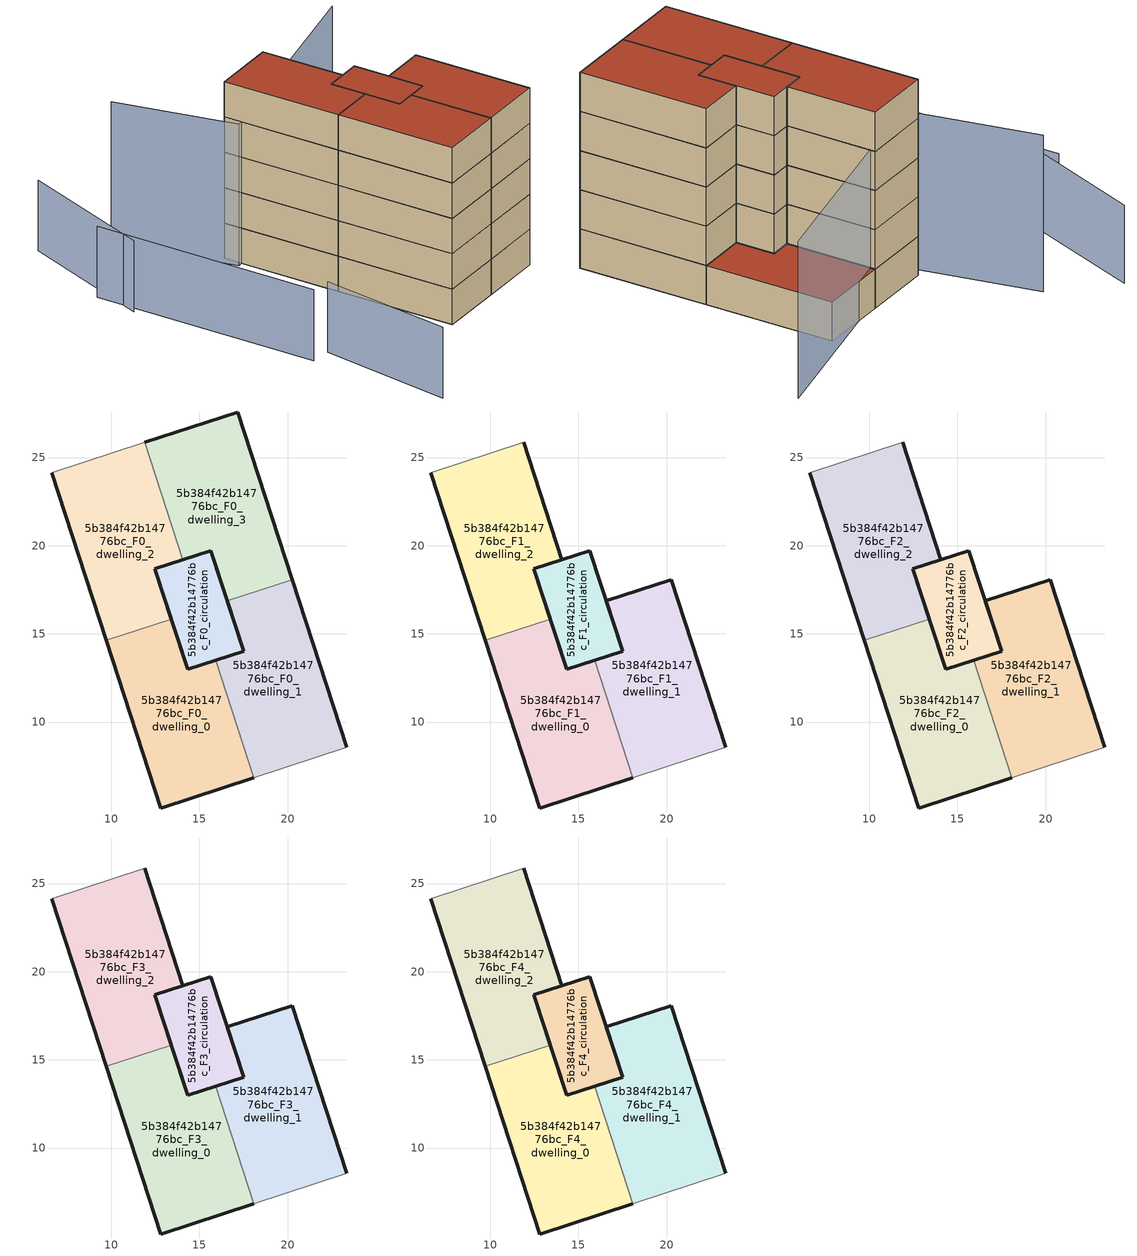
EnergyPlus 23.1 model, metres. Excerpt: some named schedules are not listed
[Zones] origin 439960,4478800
5b384f42b14776bc_F0_dwelling_0
 floor ground (EU_floor_Construction): 18.09,6.84 15.92,13.5 14.33,12.99 13.4,15.84 9.71,14.63 12.81,5.12 z0
 wall outside (EU_wall_Construction): 13.4,15.84 14.33,12.99 15.92,13.5 / 18.09,6.84 12.81,5.12 9.71,14.63 z0:3
 wall to 5b384f42b14776bc_F0_dwelling_2 (EU_wall_Construction): 9.71,14.63 13.4,15.84 z0:3
 wall to 5b384f42b14776bc_F0_dwelling_1 (EU_wall_Construction): 15.92,13.5 18.09,6.84 z0:3
5b384f42b14776bc_F0_dwelling_1
 floor ground (EU_floor_Construction): 23.36,8.57 20.26,18.08 16.57,16.87 17.5,14.02 15.92,13.5 18.09,6.84 z0
 wall outside (EU_wall_Construction): 15.92,13.5 17.5,14.02 16.57,16.87 / 20.26,18.08 23.36,8.57 z0:3
 wall to 5b384f42b14776bc_F0_dwelling_3 (EU_wall_Construction): 16.57,16.87 20.26,18.08 z0:3
 wall adiabatic (EU_wall_Construction): 23.36,8.57 18.09,6.84 z0:3
5b384f42b14776bc_F0_dwelling_2
 floor ground (EU_floor_Construction): 13.4,15.84 12.47,18.69 14.05,19.21 11.88,25.86 6.61,24.14 9.71,14.63 z0
 wall outside (EU_wall_Construction): 9.71,14.63 6.61,24.14 / 14.05,19.21 12.47,18.69 13.4,15.84 z0:3
 wall adiabatic (EU_wall_Construction): 6.61,24.14 11.88,25.86 z0:3
 wall to 5b384f42b14776bc_F0_dwelling_3 (EU_wall_Construction): 11.88,25.86 14.05,19.21 z0:3
5b384f42b14776bc_F0_dwelling_3
 floor ground (EU_floor_Construction): 20.26,18.08 17.16,27.59 11.88,25.86 14.05,19.21 15.64,19.72 16.57,16.87 z0
 wall outside (EU_wall_Construction): 16.57,16.87 15.64,19.72 14.05,19.21 / 11.88,25.86 17.16,27.59 20.26,18.08 z0:3
 roof outside (EU_roof_Construction): 17.16,27.59 20.26,18.08 16.57,16.87 15.64,19.72 14.05,19.21 11.88,25.86 z3
5b384f42b14776bc_F0_circulation
 floor ground (EU_floor_Construction): 17.5,14.02 15.64,19.72 12.47,18.69 14.33,12.99 z0
 wall outside (EU_wall_Construction): 17.5,14.02 14.33,12.99 12.47,18.69 15.64,19.72 17.5,14.02 z0:3
5b384f42b14776bc_F1_dwelling_0
 floor to 5b384f42b14776bc_F0_dwelling_0 (EU_floor_Construction): 18.09,6.84 15.92,13.5 14.33,12.99 13.4,15.84 9.71,14.63 12.81,5.12 z3
 wall outside (EU_wall_Construction): 13.4,15.84 14.33,12.99 15.92,13.5 / 18.09,6.84 12.81,5.12 9.71,14.63 z3:6
 wall to 5b384f42b14776bc_F1_dwelling_2 (EU_wall_Construction): 9.71,14.63 13.4,15.84 z3:6
 wall to 5b384f42b14776bc_F1_dwelling_1 (EU_wall_Construction): 15.92,13.5 18.09,6.84 z3:6
5b384f42b14776bc_F1_dwelling_1
 floor to 5b384f42b14776bc_F0_dwelling_1 (EU_floor_Construction): 23.36,8.57 20.26,18.08 16.57,16.87 17.5,14.02 15.92,13.5 18.09,6.84 z3
 wall outside (EU_wall_Construction): 15.92,13.5 17.5,14.02 16.57,16.87 20.26,18.08 23.36,8.57 z3:6
 wall adiabatic (EU_wall_Construction): 23.36,8.57 18.09,6.84 z3:6
5b384f42b14776bc_F1_dwelling_2
 floor to 5b384f42b14776bc_F0_dwelling_2 (EU_floor_Construction): 13.4,15.84 12.47,18.69 14.05,19.21 11.88,25.86 6.61,24.14 9.71,14.63 z3
 wall outside (EU_wall_Construction): 9.71,14.63 6.61,24.14 / 11.88,25.86 14.05,19.21 12.47,18.69 13.4,15.84 z3:6
 wall adiabatic (EU_wall_Construction): 6.61,24.14 11.88,25.86 z3:6
5b384f42b14776bc_F1_circulation
 floor to 5b384f42b14776bc_F0_circulation (EU_floor_Construction): 17.5,14.02 15.64,19.72 12.47,18.69 14.33,12.99 z3
 wall outside (EU_wall_Construction): 17.5,14.02 14.33,12.99 12.47,18.69 15.64,19.72 17.5,14.02 z3:6
5b384f42b14776bc_F2_dwelling_0
 floor to 5b384f42b14776bc_F1_dwelling_0 (EU_floor_Construction): 18.09,6.84 15.92,13.5 14.33,12.99 13.4,15.84 9.71,14.63 12.81,5.12 z6
 wall outside (EU_wall_Construction): 13.4,15.84 14.33,12.99 15.92,13.5 / 18.09,6.84 12.81,5.12 9.71,14.63 z6:9
 wall to 5b384f42b14776bc_F2_dwelling_2 (EU_wall_Construction): 9.71,14.63 13.4,15.84 z6:9
 wall to 5b384f42b14776bc_F2_dwelling_1 (EU_wall_Construction): 15.92,13.5 18.09,6.84 z6:9
5b384f42b14776bc_F2_dwelling_1
 floor to 5b384f42b14776bc_F1_dwelling_1 (EU_floor_Construction): 23.36,8.57 20.26,18.08 16.57,16.87 17.5,14.02 15.92,13.5 18.09,6.84 z6
 wall outside (EU_wall_Construction): 15.92,13.5 17.5,14.02 16.57,16.87 20.26,18.08 23.36,8.57 z6:9
 wall adiabatic (EU_wall_Construction): 23.36,8.57 18.09,6.84 z6:9
5b384f42b14776bc_F2_dwelling_2
 floor to 5b384f42b14776bc_F1_dwelling_2 (EU_floor_Construction): 13.4,15.84 12.47,18.69 14.05,19.21 11.88,25.86 6.61,24.14 9.71,14.63 z6
 wall outside (EU_wall_Construction): 9.71,14.63 6.61,24.14 / 11.88,25.86 14.05,19.21 12.47,18.69 13.4,15.84 z6:9
 wall adiabatic (EU_wall_Construction): 6.61,24.14 11.88,25.86 z6:9
5b384f42b14776bc_F2_circulation
 floor to 5b384f42b14776bc_F1_circulation (EU_floor_Construction): 17.5,14.02 15.64,19.72 12.47,18.69 14.33,12.99 z6
 wall outside (EU_wall_Construction): 17.5,14.02 14.33,12.99 12.47,18.69 15.64,19.72 17.5,14.02 z6:9
5b384f42b14776bc_F3_dwelling_0
 floor to 5b384f42b14776bc_F2_dwelling_0 (EU_floor_Construction): 18.09,6.84 15.92,13.5 14.33,12.99 13.4,15.84 9.71,14.63 12.81,5.12 z9
 wall outside (EU_wall_Construction): 13.4,15.84 14.33,12.99 15.92,13.5 / 18.09,6.84 12.81,5.12 9.71,14.63 z9:12
 wall to 5b384f42b14776bc_F3_dwelling_2 (EU_wall_Construction): 9.71,14.63 13.4,15.84 z9:12
 wall to 5b384f42b14776bc_F3_dwelling_1 (EU_wall_Construction): 15.92,13.5 18.09,6.84 z9:12
5b384f42b14776bc_F3_dwelling_1
 floor to 5b384f42b14776bc_F2_dwelling_1 (EU_floor_Construction): 23.36,8.57 20.26,18.08 16.57,16.87 17.5,14.02 15.92,13.5 18.09,6.84 z9
 wall outside (EU_wall_Construction): 15.92,13.5 17.5,14.02 16.57,16.87 20.26,18.08 23.36,8.57 z9:12
 wall adiabatic (EU_wall_Construction): 23.36,8.57 18.09,6.84 z9:12
5b384f42b14776bc_F3_dwelling_2
 floor to 5b384f42b14776bc_F2_dwelling_2 (EU_floor_Construction): 13.4,15.84 12.47,18.69 14.05,19.21 11.88,25.86 6.61,24.14 9.71,14.63 z9
 wall outside (EU_wall_Construction): 9.71,14.63 6.61,24.14 / 11.88,25.86 14.05,19.21 12.47,18.69 13.4,15.84 z9:12
 wall adiabatic (EU_wall_Construction): 6.61,24.14 11.88,25.86 z9:12
5b384f42b14776bc_F3_circulation
 floor to 5b384f42b14776bc_F2_circulation (EU_floor_Construction): 17.5,14.02 15.64,19.72 12.47,18.69 14.33,12.99 z9
 wall outside (EU_wall_Construction): 17.5,14.02 14.33,12.99 12.47,18.69 15.64,19.72 17.5,14.02 z9:12
5b384f42b14776bc_F4_dwelling_0
 floor to 5b384f42b14776bc_F3_dwelling_0 (EU_floor_Construction): 18.09,6.84 15.92,13.5 14.33,12.99 13.4,15.84 9.71,14.63 12.81,5.12 z12
 wall outside (EU_wall_Construction): 13.4,15.84 14.33,12.99 15.92,13.5 / 18.09,6.84 12.81,5.12 9.71,14.63 z12:15
 wall to 5b384f42b14776bc_F4_dwelling_2 (EU_wall_Construction): 9.71,14.63 13.4,15.84 z12:15
 wall to 5b384f42b14776bc_F4_dwelling_1 (EU_wall_Construction): 15.92,13.5 18.09,6.84 z12:15
 roof outside (EU_roof_Construction): 15.92,13.5 18.09,6.84 12.81,5.12 9.71,14.63 13.4,15.84 14.33,12.99 z15
5b384f42b14776bc_F4_dwelling_1
 floor to 5b384f42b14776bc_F3_dwelling_1 (EU_floor_Construction): 23.36,8.57 20.26,18.08 16.57,16.87 17.5,14.02 15.92,13.5 18.09,6.84 z12
 wall outside (EU_wall_Construction): 15.92,13.5 17.5,14.02 16.57,16.87 20.26,18.08 23.36,8.57 z12:15
 wall adiabatic (EU_wall_Construction): 23.36,8.57 18.09,6.84 z12:15
 roof outside (EU_roof_Construction): 20.26,18.08 23.36,8.57 18.09,6.84 15.92,13.5 17.5,14.02 16.57,16.87 z15
5b384f42b14776bc_F4_dwelling_2
 floor to 5b384f42b14776bc_F3_dwelling_2 (EU_floor_Construction): 13.4,15.84 12.47,18.69 14.05,19.21 11.88,25.86 6.61,24.14 9.71,14.63 z12
 wall outside (EU_wall_Construction): 9.71,14.63 6.61,24.14 / 11.88,25.86 14.05,19.21 12.47,18.69 13.4,15.84 z12:15
 wall adiabatic (EU_wall_Construction): 6.61,24.14 11.88,25.86 z12:15
 roof outside (EU_roof_Construction): 11.88,25.86 14.05,19.21 12.47,18.69 13.4,15.84 9.71,14.63 6.61,24.14 z15
5b384f42b14776bc_F4_circulation
 floor to 5b384f42b14776bc_F3_circulation (EU_floor_Construction): 17.5,14.02 15.64,19.72 12.47,18.69 14.33,12.99 z12
 wall outside (EU_wall_Construction): 17.5,14.02 14.33,12.99 12.47,18.69 15.64,19.72 17.5,14.02 z12:15
 roof outside (EU_roof_Construction): 15.64,19.72 17.5,14.02 14.33,12.99 12.47,18.69 z15
shading: 2.89,7.79 4.77,-3.26 / -4.58,25.61 1.25,7.51 / -3.21,34.05 -3.97,22.1 z0:6; 24.14,32.26 6.72,22.5 / 6.72,22.5 1.74,31.41 z0:12
[Building]
EU S2 Campaign: North Axis=0; Terrain=City; Solar Distribution=FullExterior
[Site:Location]
Madrid: Latitude=40.5; Longitude=-3.5; Time Zone=1; Elevation=609
[SizingPeriod:WeatherFileDays]
AnnualSizingPeriod: Begin Month=1; Begin Day of Month=1; End Month=12; End Day of Month=31; Day of Week for Start Day=Monday; Use Weather File Daylight Saving Period=No; Use Weather File Rain and Snow Indicators=No
[MATERIAL]
EU_InternalMass_Material: Roughness=MediumRough; Thickness=0.1; Conductivity=1; Density=1800; Specific Heat=900; Thermal Absorptance=0.9; Solar Absorptance=0.7; Visible Absorptance=0.7
[MATERIAL:NOMASS] Roughness=MediumRough; Thermal Absorptance=0.9; Solar Absorptance=0.7; Visible Absorptance=0.7
Name | Thermal Resistance
EU_wall_NoMass | 1.60022
EU_roof_NoMass | 1.57597
EU_floor_NoMass | 0.470652
[CONSTRUCTION]
EU_wall_Construction: EU_wall_NoMass
EU_roof_Construction: EU_roof_NoMass
EU_floor_Construction: EU_floor_NoMass
EU_InternalMass_Construction: EU_InternalMass_Material
[ZONE] Type=1; Multiplier=1; Ceiling Height=autocalculate; Floor Area=autocalculate; Part of Total Floor Area=Yes
Name | Volume
5b384f42b14776bc_F0_dwelling_0; 5b384f42b14776bc_F1_dwelling_0; 5b384f42b14776bc_F2_dwelling_0; 5b384f42b14776bc_F3_dwelling_0; 5b384f42b14776bc_F4_dwelling_0; 5b384f42b14776bc_F0_dwelling_3 | 151.56
5b384f42b14776bc_F0_dwelling_1; 5b384f42b14776bc_F1_dwelling_1; 5b384f42b14776bc_F2_dwelling_1; 5b384f42b14776bc_F3_dwelling_1; 5b384f42b14776bc_F4_dwelling_1 | 151.556
5b384f42b14776bc_F0_dwelling_2; 5b384f42b14776bc_F1_dwelling_2; 5b384f42b14776bc_F2_dwelling_2; 5b384f42b14776bc_F3_dwelling_2; 5b384f42b14776bc_F4_dwelling_2 | 151.551
5b384f42b14776bc_F0_circulation; 5b384f42b14776bc_F1_circulation; 5b384f42b14776bc_F2_circulation; 5b384f42b14776bc_F3_circulation; 5b384f42b14776bc_F4_circulation | 59.9557
[INTERNALMASS] Construction=EU_InternalMass_Construction
Name | Zone or ZoneList | Surface Area
5b384f42b14776bc_F0_dwelling_0_EU_InternalMass | 5b384f42b14776bc_F0_dwelling_0 | 50.517
5b384f42b14776bc_F0_dwelling_1_EU_InternalMass | 5b384f42b14776bc_F0_dwelling_1 | 50.517
5b384f42b14776bc_F0_dwelling_2_EU_InternalMass | 5b384f42b14776bc_F0_dwelling_2 | 50.517
5b384f42b14776bc_F0_dwelling_3_EU_InternalMass | 5b384f42b14776bc_F0_dwelling_3 | 50.517
5b384f42b14776bc_F1_dwelling_0_EU_InternalMass | 5b384f42b14776bc_F1_dwelling_0 | 101.034
5b384f42b14776bc_F1_dwelling_1_EU_InternalMass | 5b384f42b14776bc_F1_dwelling_1 | 50.517
5b384f42b14776bc_F1_dwelling_2_EU_InternalMass | 5b384f42b14776bc_F1_dwelling_2 | 50.517
5b384f42b14776bc_F2_dwelling_0_EU_InternalMass | 5b384f42b14776bc_F2_dwelling_0 | 101.034
5b384f42b14776bc_F2_dwelling_1_EU_InternalMass | 5b384f42b14776bc_F2_dwelling_1 | 50.517
5b384f42b14776bc_F2_dwelling_2_EU_InternalMass | 5b384f42b14776bc_F2_dwelling_2 | 50.517
5b384f42b14776bc_F3_dwelling_0_EU_InternalMass | 5b384f42b14776bc_F3_dwelling_0 | 101.034
5b384f42b14776bc_F3_dwelling_1_EU_InternalMass | 5b384f42b14776bc_F3_dwelling_1 | 50.517
5b384f42b14776bc_F3_dwelling_2_EU_InternalMass | 5b384f42b14776bc_F3_dwelling_2 | 50.517
5b384f42b14776bc_F4_dwelling_0_EU_InternalMass | 5b384f42b14776bc_F4_dwelling_0 | 101.034
5b384f42b14776bc_F4_dwelling_1_EU_InternalMass | 5b384f42b14776bc_F4_dwelling_1 | 50.517
5b384f42b14776bc_F4_dwelling_2_EU_InternalMass | 5b384f42b14776bc_F4_dwelling_2 | 50.517
[OTHEREQUIPMENT] Fuel Type=Electricity; Design Level Calculation Method=Watts/Area; Power per Zone Floor Area=1; Fraction Latent=0; Fraction Radiant=0; Fraction Lost=0; Carbon Dioxide Generation Rate=0; EndUse Subcategory=EU_Step8_InternalGains
Name | Zone or ZoneList or Space or SpaceList | Schedule
EU_Step8_InternalGain_5b384f42b14776bc_F0_dwelling_0_f000 | 5b384f42b14776bc_F0_dwelling_0 | EU_Step8_GainSchedule_5b384f42b14776bc_F0_dwelling_0_f000
EU_Step8_InternalGain_5b384f42b14776bc_F0_dwelling_1_f000 | 5b384f42b14776bc_F0_dwelling_1 | EU_Step8_GainSchedule_5b384f42b14776bc_F0_dwelling_1_f000
EU_Step8_InternalGain_5b384f42b14776bc_F0_dwelling_2_f000 | 5b384f42b14776bc_F0_dwelling_2 | EU_Step8_GainSchedule_5b384f42b14776bc_F0_dwelling_2_f000
EU_Step8_InternalGain_5b384f42b14776bc_F0_dwelling_3_f000 | 5b384f42b14776bc_F0_dwelling_3 | EU_Step8_GainSchedule_5b384f42b14776bc_F0_dwelling_3_f000
EU_Step8_InternalGain_5b384f42b14776bc_F1_dwelling_0_f000 | 5b384f42b14776bc_F1_dwelling_0 | EU_Step8_GainSchedule_5b384f42b14776bc_F1_dwelling_0_f000
EU_Step8_InternalGain_5b384f42b14776bc_F1_dwelling_1_f000 | 5b384f42b14776bc_F1_dwelling_1 | EU_Step8_GainSchedule_5b384f42b14776bc_F1_dwelling_1_f000
EU_Step8_InternalGain_5b384f42b14776bc_F1_dwelling_2_f000 | 5b384f42b14776bc_F1_dwelling_2 | EU_Step8_GainSchedule_5b384f42b14776bc_F1_dwelling_2_f000
EU_Step8_InternalGain_5b384f42b14776bc_F2_dwelling_0_f000 | 5b384f42b14776bc_F2_dwelling_0 | EU_Step8_GainSchedule_5b384f42b14776bc_F2_dwelling_0_f000
EU_Step8_InternalGain_5b384f42b14776bc_F2_dwelling_1_f000 | 5b384f42b14776bc_F2_dwelling_1 | EU_Step8_GainSchedule_5b384f42b14776bc_F2_dwelling_1_f000
EU_Step8_InternalGain_5b384f42b14776bc_F2_dwelling_2_f000 | 5b384f42b14776bc_F2_dwelling_2 | EU_Step8_GainSchedule_5b384f42b14776bc_F2_dwelling_2_f000
EU_Step8_InternalGain_5b384f42b14776bc_F3_dwelling_0_f000 | 5b384f42b14776bc_F3_dwelling_0 | EU_Step8_GainSchedule_5b384f42b14776bc_F3_dwelling_0_f000
EU_Step8_InternalGain_5b384f42b14776bc_F3_dwelling_1_f000 | 5b384f42b14776bc_F3_dwelling_1 | EU_Step8_GainSchedule_5b384f42b14776bc_F3_dwelling_1_f000
EU_Step8_InternalGain_5b384f42b14776bc_F3_dwelling_2_f000 | 5b384f42b14776bc_F3_dwelling_2 | EU_Step8_GainSchedule_5b384f42b14776bc_F3_dwelling_2_f000
EU_Step8_InternalGain_5b384f42b14776bc_F4_dwelling_0_f000 | 5b384f42b14776bc_F4_dwelling_0 | EU_Step8_GainSchedule_5b384f42b14776bc_F4_dwelling_0_f000
EU_Step8_InternalGain_5b384f42b14776bc_F4_dwelling_1_f000 | 5b384f42b14776bc_F4_dwelling_1 | EU_Step8_GainSchedule_5b384f42b14776bc_F4_dwelling_1_f000
EU_Step8_InternalGain_5b384f42b14776bc_F4_dwelling_2_f000 | 5b384f42b14776bc_F4_dwelling_2 | EU_Step8_GainSchedule_5b384f42b14776bc_F4_dwelling_2_f000
[ZONEINFILTRATION:DESIGNFLOWRATE] Schedule=EU_AlwaysOn; Design Flow Rate Calculation Method=Flow/Area; Flow Rate per Floor Area=0.0005; Constant Term Coefficient=1; Temperature Term Coefficient=0; Velocity Term Coefficient=0; Velocity Squared Term Coefficient=0
Name | Zone or ZoneList or Space or SpaceList
EU_Circulation_Infiltration_5b384f42b14776bc_F0_circulation | 5b384f42b14776bc_F0_circulation
EU_Circulation_Infiltration_5b384f42b14776bc_F1_circulation | 5b384f42b14776bc_F1_circulation
EU_Circulation_Infiltration_5b384f42b14776bc_F2_circulation | 5b384f42b14776bc_F2_circulation
EU_Circulation_Infiltration_5b384f42b14776bc_F3_circulation | 5b384f42b14776bc_F3_circulation
EU_Circulation_Infiltration_5b384f42b14776bc_F4_circulation | 5b384f42b14776bc_F4_circulation
[ZONEVENTILATION:DESIGNFLOWRATE] Schedule=EU_AlwaysOn; Design Flow Rate Calculation Method=AirChanges/Hour; Air Changes per Hour=0.480704; Ventilation Type=Natural; Fan Pressure Rise=0; Fan Total Efficiency=1; Constant Term Coefficient=1; Temperature Term Coefficient=0; Velocity Term Coefficient=0; Velocity Squared Term Coefficient=0; Minimum Indoor Temperature=-100; Maximum Indoor Temperature=100; Delta Temperature=-100; Minimum Outdoor Temperature=-100; Maximum Outdoor Temperature=100; Maximum Wind Speed=40
Name | Zone or ZoneList or Space or SpaceList
EU_ConstantAir_5b384f42b14776bc_F0_dwelling_0 | 5b384f42b14776bc_F0_dwelling_0
EU_ConstantAir_5b384f42b14776bc_F0_dwelling_1 | 5b384f42b14776bc_F0_dwelling_1
EU_ConstantAir_5b384f42b14776bc_F0_dwelling_2 | 5b384f42b14776bc_F0_dwelling_2
EU_ConstantAir_5b384f42b14776bc_F0_dwelling_3 | 5b384f42b14776bc_F0_dwelling_3
EU_ConstantAir_5b384f42b14776bc_F1_dwelling_0 | 5b384f42b14776bc_F1_dwelling_0
EU_ConstantAir_5b384f42b14776bc_F1_dwelling_1 | 5b384f42b14776bc_F1_dwelling_1
EU_ConstantAir_5b384f42b14776bc_F1_dwelling_2 | 5b384f42b14776bc_F1_dwelling_2
EU_ConstantAir_5b384f42b14776bc_F2_dwelling_0 | 5b384f42b14776bc_F2_dwelling_0
EU_ConstantAir_5b384f42b14776bc_F2_dwelling_1 | 5b384f42b14776bc_F2_dwelling_1
EU_ConstantAir_5b384f42b14776bc_F2_dwelling_2 | 5b384f42b14776bc_F2_dwelling_2
EU_ConstantAir_5b384f42b14776bc_F3_dwelling_0 | 5b384f42b14776bc_F3_dwelling_0
EU_ConstantAir_5b384f42b14776bc_F3_dwelling_1 | 5b384f42b14776bc_F3_dwelling_1
EU_ConstantAir_5b384f42b14776bc_F3_dwelling_2 | 5b384f42b14776bc_F3_dwelling_2
EU_ConstantAir_5b384f42b14776bc_F4_dwelling_0 | 5b384f42b14776bc_F4_dwelling_0
EU_ConstantAir_5b384f42b14776bc_F4_dwelling_1 | 5b384f42b14776bc_F4_dwelling_1
EU_ConstantAir_5b384f42b14776bc_F4_dwelling_2 | 5b384f42b14776bc_F4_dwelling_2
[HVACTEMPLATE:THERMOSTAT] Constant Heating Setpoint=20; Constant Cooling Setpoint=50
EU_HeatOnly_5b384f42b14776bc_F0_dwelling_0; EU_HeatOnly_5b384f42b14776bc_F0_dwelling_1; EU_HeatOnly_5b384f42b14776bc_F0_dwelling_2; EU_HeatOnly_5b384f42b14776bc_F0_dwelling_3; EU_HeatOnly_5b384f42b14776bc_F1_dwelling_0; EU_HeatOnly_5b384f42b14776bc_F1_dwelling_1; EU_HeatOnly_5b384f42b14776bc_F1_dwelling_2; EU_HeatOnly_5b384f42b14776bc_F2_dwelling_0; EU_HeatOnly_5b384f42b14776bc_F2_dwelling_1; EU_HeatOnly_5b384f42b14776bc_F2_dwelling_2; EU_HeatOnly_5b384f42b14776bc_F3_dwelling_0; EU_HeatOnly_5b384f42b14776bc_F3_dwelling_1; EU_HeatOnly_5b384f42b14776bc_F3_dwelling_2; EU_HeatOnly_5b384f42b14776bc_F4_dwelling_0; EU_HeatOnly_5b384f42b14776bc_F4_dwelling_1; EU_HeatOnly_5b384f42b14776bc_F4_dwelling_2
